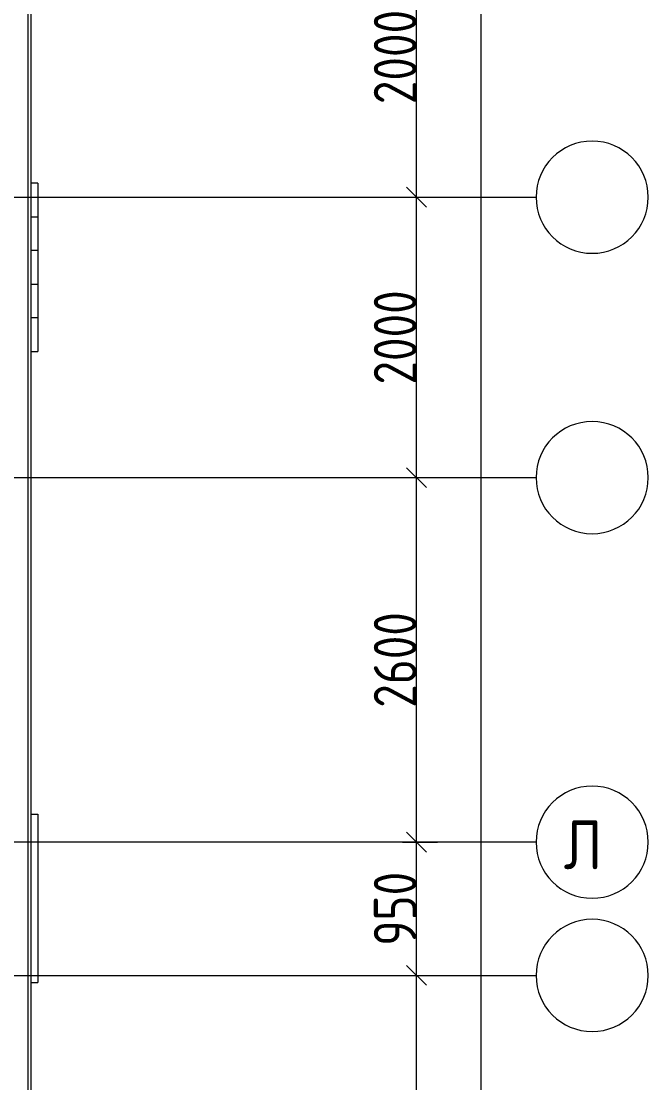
# Model space of a CAD drawing. Header units: millimetres. Extents: x -68946 to 690821, y -552984 to 293768.
# Drawn here: x 176817 to 181306, y -504771 to -497201 of the extents above; entities that cross this region are included whole.
import ezdxf

# ---------------------------------------------------------------- set-up
doc = ezdxf.new("R2010")
doc.units = ezdxf.units.MM
doc.linetypes.add('ADSK_Линия сетки', pattern=[2500, 2000, -250, 0, -250])
doc.layers.get('Defpoints').update_dxf_attribs({"color": 250})
for name, color, linetype, lineweight in [('Оси', 250, 'Continuous', 9), ('Размеры', 7, 'Continuous', 9), ('Стены', 7, 'Continuous', 9), ('Стены отделка', 7, 'Continuous', 13), ('Стены штриховка', 250, 'Continuous', 9)]:
    doc.layers.add(name, color=color, linetype=linetype, lineweight=lineweight)
doc.styles.add('GOST Common', font='', dxfattribs={"width": 0.9, "height": 350})
doc.styles.add('GOST Common_1', font='', dxfattribs={"width": 0.9, "height": 250})
doc.styles.add('А3', font='ГОСТ тип А.ttf')
doc.styles.get('GOST Common').set_extended_font_data('GOST Common')
doc.styles.get('GOST Common_1').set_extended_font_data('GOST Common')
doc.dimstyles.new('ADSK_Основной_2_5_мм', dxfattribs={"dimscale": 304.8, "dimtxt": 0.824897, "dimasz": 0.463911, "dimexe": 0.492126, "dimexo": 0.001615, "dimgap": 0.098425, "dimtad": 1, "dimdec": 0, "dimlfac": 304.8, "dimdsep": 46, "dimtxsty": 'GOST Common_1', "dimblk1": 'OBLIQUE', "dimblk2": 'OBLIQUE', "dimsah": 1, "dimcen": 0.09, "dimdle": 0.492126, "dimazin": 0, "dimtfac": 1, "dimtdec": 4, "dimtix": 1, "dimtmove": 0, "dimatfit": 3, "dimfxl": 1, "dimtvp": 1, "dimtolj": 1, "dimtzin": 0, "dimlwd": 9, "dimlwe": 9, "dimarcsym": 2})
doc.dimstyles.new('ADSK_Основной_2_5_мм_Округление_до_10_мм_1', dxfattribs={"dimscale": 304.8, "dimtxt": 0.824897, "dimasz": 0.463911, "dimexe": 0.492126, "dimexo": 0.001615, "dimgap": 6.56168e-05, "dimtad": 1, "dimdec": 0, "dimlfac": 304.8, "dimrnd": 10, "dimdsep": 46, "dimtxsty": 'GOST Common_1', "dimblk1": 'OBLIQUE', "dimblk2": 'OBLIQUE', "dimsah": 1, "dimcen": 0.09, "dimdle": 0.492126, "dimazin": 0, "dimtfac": 1, "dimtdec": 4, "dimtix": 1, "dimtmove": 0, "dimatfit": 3, "dimfxl": 1, "dimtvp": 1, "dimtolj": 1, "dimtzin": 0, "dimlwd": 9, "dimlwe": 9, "dimarcsym": 2})

# ---------------------------------------------------------------- blocks, each defined once
blk = doc.blocks.new('Плитка 178 - Плитка 8-33939266-АР3_Кладочный план кровли _17_930 С2-3')
at = {"layer": 'Стены'}
for p, q in [((153220, 41125), (153269, 41125)), ((153269, 41125), (153269, 39925)), ((153220, 39925), (153269, 39925))]:
    blk.add_line(p, q, dxfattribs=at)
blk = doc.blocks.new('Плитка 140 - Плитка 3-33940649-АР3_Кладочный план кровли _17_930 С2-3')
at = {"layer": 'Стены'}
for p, q in [((153269, 45625), (153220, 45625)), ((153269, 45625), (153269, 45385)), ((153220, 45385), (153269, 45385)), ((153269, 45385), (153269, 45145)), ((153269, 45145), (153220, 45145)), ((153269, 45145), (153269, 44905)), ((153220, 44905), (153269, 44905)), ((153269, 44905), (153269, 44665)), ((153269, 44665), (153220, 44665)), ((153269, 44665), (153269, 44425)), ((153220, 44425), (153269, 44425))]:
    blk.add_line(p, q, dxfattribs=at)
blk = doc.blocks.new('Ось сетки - Круг_Ø8 мм-39983606-АР3_Кладочный план кровли _17_930 С2-3')
at = {"layer": 'Оси'}
for start, end in [(360, 180), (180, 360)]:
    blk.add_arc((0, 0), 4, start, end, dxfattribs=at)
blk = doc.blocks.new('_Oblique')
at = {"color": 0, "linetype": 'ByBlock', "lineweight": -2}
blk.add_line((-0.5, -0.5), (0.5, 0.5), dxfattribs=at)
blk = doc.blocks.new('*D6158')
at = {"layer": 'Defpoints', "color": 0, "lineweight": 30, "transparency": 16777216}
for p in [(179536.1, -504005.6), (179636, -504005.6), (179536.1, -507955.5)]:
    blk.add_point(p, dxfattribs=at)
at = {"layer": 'Размеры', "color": 0, "lineweight": 9, "transparency": 16777216}
for p, q in [((179636, -508105.5), (179636, -503855.6)), ((179536.5, -504005.6), (179786, -504005.6)), ((179536.5, -507955.5), (179786, -507955.5))]:
    blk.add_line(p, q, dxfattribs=at)
at = {"layer": 'Размеры', "color": 0, "lineweight": 9, "transparency": 16777216, "xscale": 141.4, "yscale": 141.4, "zscale": 141.4}
for p, rotation in [((179636, -504005.6), 90), ((179636, -507955.5), 270)]:
    blk.add_blockref('_Oblique', p, dxfattribs=dict(at, rotation=rotation))
at = {"layer": 'Размеры', "color": 0, "transparency": 16777216, "insert": (179483.6, -505980.6), "char_height": 304.8, "width": 756.843, "attachment_point": 5, "rotation": 90, "style": 'А3'}
blk.add_mtext('\\A1;3950', dxfattribs=at)
blk = doc.blocks.new('*D6159')
at = {"layer": 'Defpoints', "color": 0, "lineweight": 30, "transparency": 16777216}
for p in [(179536.1, -503055.5), (179636, -503055.5), (179536.1, -504005.6)]:
    blk.add_point(p, dxfattribs=at)
at = {"layer": 'Размеры', "color": 0, "lineweight": 9, "transparency": 16777216}
for p, q in [((179636, -504155.6), (179636, -502905.5)), ((179536.5, -503055.5), (179786, -503055.5)), ((179536.5, -504005.6), (179786, -504005.6))]:
    blk.add_line(p, q, dxfattribs=at)
at = {"layer": 'Размеры', "color": 0, "lineweight": 9, "transparency": 16777216, "xscale": 141.4, "yscale": 141.4, "zscale": 141.4}
for p, rotation in [((179636, -503055.5), 90), ((179636, -504005.6), 270)]:
    blk.add_blockref('_Oblique', p, dxfattribs=dict(at, rotation=rotation))
at = {"layer": 'Размеры', "color": 0, "transparency": 16777216, "insert": (179483.6, -503530.6), "char_height": 304.8, "width": 567.632, "attachment_point": 5, "rotation": 90, "style": 'А3'}
blk.add_mtext('\\A1;950', dxfattribs=at)
blk = doc.blocks.new('*D6160')
at = {"layer": 'Defpoints', "color": 0, "lineweight": 30, "transparency": 16777216}
for p in [(179536.1, -500455.6), (179636, -500455.6), (179536.1, -503055.5)]:
    blk.add_point(p, dxfattribs=at)
at = {"layer": 'Размеры', "color": 0, "lineweight": 9, "transparency": 16777216}
for p, q in [((179636, -503205.5), (179636, -500305.6)), ((179536.5, -500455.6), (179786, -500455.6)), ((179536.5, -503055.5), (179786, -503055.5))]:
    blk.add_line(p, q, dxfattribs=at)
at = {"layer": 'Размеры', "color": 0, "lineweight": 9, "transparency": 16777216, "xscale": 141.4, "yscale": 141.4, "zscale": 141.4}
for p, rotation in [((179636, -500455.6), 90), ((179636, -503055.5), 270)]:
    blk.add_blockref('_Oblique', p, dxfattribs=dict(at, rotation=rotation))
at = {"layer": 'Размеры', "color": 0, "transparency": 16777216, "insert": (179483.6, -501755.6), "char_height": 304.8, "width": 756.843, "attachment_point": 5, "rotation": 90, "style": 'А3'}
blk.add_mtext('\\A1;2600', dxfattribs=at)
blk = doc.blocks.new('*D6161')
at = {"layer": 'Defpoints', "color": 0, "lineweight": 30, "transparency": 16777216}
for p in [(179536.1, -498455.6), (179636, -498455.6), (179536.1, -500455.6)]:
    blk.add_point(p, dxfattribs=at)
at = {"layer": 'Размеры', "color": 0, "lineweight": 9, "transparency": 16777216}
for p, q in [((179636, -500605.6), (179636, -498305.6)), ((179536.5, -498455.6), (179786, -498455.6)), ((179536.5, -500455.6), (179786, -500455.6))]:
    blk.add_line(p, q, dxfattribs=at)
at = {"layer": 'Размеры', "color": 0, "lineweight": 9, "transparency": 16777216, "xscale": 141.4, "yscale": 141.4, "zscale": 141.4}
for p, rotation in [((179636, -498455.6), 90), ((179636, -500455.6), 270)]:
    blk.add_blockref('_Oblique', p, dxfattribs=dict(at, rotation=rotation))
at = {"layer": 'Размеры', "color": 0, "transparency": 16777216, "insert": (179483.6, -499455.6), "char_height": 304.8, "width": 756.843, "attachment_point": 5, "rotation": 90, "style": 'А3'}
blk.add_mtext('\\A1;2000', dxfattribs=at)
blk = doc.blocks.new('*D6078')
at = {"layer": 'Defpoints', "color": 0, "lineweight": 30, "transparency": 16777216}
for p in [(179536.1, -496455.6), (179636, -496455.6), (179536.1, -498455.6)]:
    blk.add_point(p, dxfattribs=at)
at = {"layer": 'Размеры', "color": 0, "lineweight": 9, "transparency": 16777216}
for p, q in [((179636, -498605.6), (179636, -496305.6)), ((179536.5, -496455.6), (179786, -496455.6)), ((179536.5, -498455.6), (179786, -498455.6))]:
    blk.add_line(p, q, dxfattribs=at)
at = {"layer": 'Размеры', "color": 0, "lineweight": 9, "transparency": 16777216, "xscale": 141.4, "yscale": 141.4, "zscale": 141.4}
for p, rotation in [((179636, -496455.6), 90), ((179636, -498455.6), 270)]:
    blk.add_blockref('_Oblique', p, dxfattribs=dict(at, rotation=rotation))
at = {"layer": 'Размеры', "color": 0, "transparency": 16777216, "insert": (179483.6, -497455.6), "char_height": 304.8, "width": 756.843, "attachment_point": 5, "rotation": 90, "style": 'А3'}
blk.add_mtext('\\A1;2000', dxfattribs=at)
blk = doc.blocks.new('*D6162')
at = {"layer": 'Defpoints', "color": 0, "lineweight": 30, "transparency": 16777216}
for p in [(180195.1, -485205.6), (180095.1, -543955.6), (180195.1, -543955.6)]:
    blk.add_point(p, dxfattribs=at)
at = {"layer": 'Размеры', "color": 0, "lineweight": 9, "transparency": 16777216}
for p, q in [((180095.1, -485055.6), (180095.1, -544105.6)), ((180194.6, -485205.6), (179945.1, -485205.6)), ((180194.6, -543955.6), (179945.1, -543955.6))]:
    blk.add_line(p, q, dxfattribs=at)
at = {"layer": 'Размеры', "color": 0, "lineweight": 9, "transparency": 16777216, "xscale": 141.4, "yscale": 141.4, "zscale": 141.4}
for p, rotation in [((180095.1, -485205.6), 90), ((180095.1, -543955.6), 270)]:
    blk.add_blockref('_Oblique', p, dxfattribs=dict(at, rotation=rotation))
at = {"layer": 'Размеры', "color": 0, "transparency": 16777216, "insert": (179912.7, -514580.6), "char_height": 304.8, "width": 946.054, "attachment_point": 5, "rotation": 90, "style": 'А3'}
blk.add_mtext('\\A1;58750', dxfattribs=at)

msp = doc.modelspace()

# ---------------------------------------------------------------- linework, layer by layer
at = {"layer": 'Оси', "linetype": 'ADSK_Линия сетки', "ltscale": 100}
for p, q in [((88763.207, -498455.6404), (180488.1093, -498455.6404)), ((88763.207, -500455.6404), (180488.1093, -500455.6404)), ((180488.1093, -503055.5205), (122987.2298, -503055.5205)), ((88763.207, -504005.6404), (180488.1093, -504005.6404))]:
    msp.add_line(p, q, dxfattribs=at)
at = {"layer": 'Стены отделка', "lineweight": 5}
msp.add_line((176887.2298, -544425.6404), (176887.2298, -484735.6404), dxfattribs=at)
at = {"layer": 'Стены штриховка'}
msp.add_line((176867.2298, -544405.6404), (176867.2298, -484755.6404), dxfattribs=at)

# ---------------------------------------------------------------- block references
at = {"layer": 'Оси', "xscale": 99.99999999999993, "yscale": 99.99999999999993, "zscale": 99.99999999999993}
for p, rotation in [((180888.1093, -498455.6404), 269.9999999999994), ((180888.1093, -500455.6404), 269.9999999999994), ((180888.1093, -503055.5205), 89.9999999999998), ((180888.1093, -504005.6404), 269.9999999999994)]:
    msp.add_blockref('Ось сетки - Круг_Ø8 мм-39983606-АР3_Кладочный план кровли _17_930 С2-3', p, dxfattribs=dict(at, rotation=rotation))
at = {"layer": 'Стены'}
for name in ['Плитка 140 - Плитка 3-33940649-АР3_Кладочный план кровли _17_930 С2-3', 'Плитка 178 - Плитка 8-33939266-АР3_Кладочный план кровли _17_930 С2-3']:
    msp.add_blockref(name, (23667.2298, -543980.641), dxfattribs=at)

# ---------------------------------------------------------------- texts
at = {"layer": 'Оси', "insert": (180685.9822, -502898.2949), "char_height": 350, "width": 303.037875, "attachment_point": 1, "style": 'GOST Common'}
msp.add_mtext('\\fGOST Common|b0|i0|c204|p34|;\\W.9;Л', dxfattribs=at)

# ---------------------------------------------------------------- dimensions: what is measured, and where the dimension line sits
at = {"layer": 'Размеры'}
for base, p1, p2, dimstyle, override, picture, middle in [((180095.1316, -543955.6404), (180195.1165, -485205.6404), (180195.1165, -543955.6404), 'ADSK_Основной_2_5_мм', {"dimtxt": 1, "dimlfac": 1, "dimpost": '<>', "dimtxsty": 'А3', "dimfxl": 58750}, '*D6162', (179912.7316, -514580.6404)), ((179636.0371, -496455.5807), (179536.0522, -498455.6404), (179536.0522, -496455.5807), 'ADSK_Основной_2_5_мм_Округление_до_10_мм_1', {"dimtxt": 1, "dimlfac": 1, "dimpost": '<>', "dimtxsty": 'А3', "dimfxl": 2000.059667}, '*D6078', (179483.6171, -497455.6106)), ((179636.0371, -498455.6404), (179536.0522, -500455.6404), (179536.0522, -498455.6404), 'ADSK_Основной_2_5_мм_Округление_до_10_мм_1', {"dimtxt": 1, "dimlfac": 1, "dimpost": '<>', "dimtxsty": 'А3', "dimfxl": 2000}, '*D6161', (179483.6171, -499455.6404)), ((179636.0371, -500455.6404), (179536.0522, -503055.5205), (179536.0522, -500455.6404), 'ADSK_Основной_2_5_мм_Округление_до_10_мм_1', {"dimtxt": 1, "dimlfac": 1, "dimpost": '<>', "dimtxsty": 'А3', "dimfxl": 2599.88008}, '*D6160', (179483.6171, -501755.5804)), ((179636.0371, -503055.5205), (179536.0522, -504005.6404), (179536.0522, -503055.5205), 'ADSK_Основной_2_5_мм_Округление_до_10_мм_1', {"dimtxt": 1, "dimlfac": 1, "dimpost": '<>', "dimtxsty": 'А3', "dimfxl": 950.11992}, '*D6159', (179483.6171, -503530.5804)), ((179636.0371, -504005.6404), (179536.0522, -507955.4895), (179536.0522, -504005.6404), 'ADSK_Основной_2_5_мм_Округление_до_10_мм_1', {"dimtxt": 1, "dimlfac": 1, "dimpost": '<>', "dimtxsty": 'А3', "dimfxl": 3949.84909}, '*D6158', (179483.6171, -505980.5649))]:
    dim = msp.add_linear_dim(base=base, p1=p1, p2=p2, angle=90, dimstyle=dimstyle, override=override, dxfattribs=at)
    dim.commit()
    dim.dimension.update_dxf_attribs({"geometry": picture, "text_midpoint": middle})

doc.saveas('drawing.dxf')
